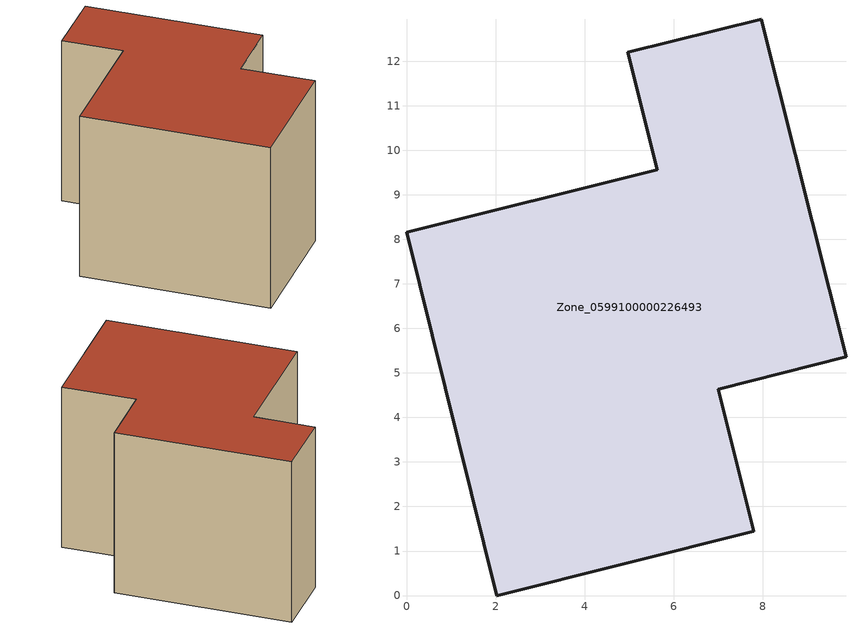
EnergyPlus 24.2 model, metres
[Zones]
Zone_0599100000226493
 floor ground (C_G): 5.63,9.57 4.97,12.2 7.97,12.94 9.87,5.37 7,4.64 7.8,1.45 2.03,0 0,8.16 z0
 wall outside (C_F): 2.03,0 7.8,1.45 7,4.64 9.87,5.37 7.97,12.94 4.97,12.2 5.63,9.57 0,8.16 2.03,0 z0:7.7
 roof outside (C_R): 5.63,9.57 0,8.16 2.03,0 7.8,1.45 7,4.64 9.87,5.37 7.97,12.94 4.97,12.2 z7.7
[BUILDING]
Pand.0599100000226493: North Axis=0; Terrain=City; Loads Convergence Tolerance Value=0.04; Temperature Convergence Tolerance Value=0.4; Solar Distribution=FullExterior; Maximum Number of Warmup Days=25; Minimum Number of Warmup Days=1
[Site:Location]
Rotterdam.The.Hague.AP_ZH_NLD Design_Conditions: Latitude=51.96; Longitude=4.45; Time Zone=1; Elevation=-4.5
[SITE:GROUNDTEMPERATURE:BUILDINGSURFACE]
18, 18, 18, 18, 18, 18, 18, 18, 18, 18, 18, 18
[MATERIAL] Thermal Absorptance=0.9; Solar Absorptance=0.7; Visible Absorptance=0.7
Name | Roughness | Thickness | Conductivity | Density | Specific Heat
G.TC.1975-1991 | MediumSmooth | 0.15 | 0.288461 | 540 | 1210
F.TC.1975-1991 | Rough | 0.3 | 0.230769 | 1920 | 840
R.TC.1975-1991 | MediumRough | 0.2 | 0.153846 | 1500 | 1000
[CONSTRUCTION]
C_G: G.TC.1975-1991
C_F: F.TC.1975-1991
C_R: R.TC.1975-1991
[ZONE]
Zone_0599100000226493: Type=1; Multiplier=1; Ceiling Height=Autocalculate; Volume=Autocalculate; Floor Area=autocalculate; Part of Total Floor Area=Yes
[ZONEINFILTRATION:DESIGNFLOWRATE]
Infil_Zone_0599100000226493: Zone or ZoneList or Space or SpaceList=Zone_0599100000226493; Schedule=AlwaysOn; Design Flow Rate Calculation Method=Flow/Area; Flow Rate per Floor Area=0.003; Constant Term Coefficient=1; Temperature Term Coefficient=0; Velocity Term Coefficient=0; Velocity Squared Term Coefficient=0
[HVACTEMPLATE:ZONE:IDEALLOADSAIRSYSTEM]
Zone_0599100000226493: Maximum Heating Supply Air Temperature=50; Minimum Cooling Supply Air Temperature=13; Maximum Heating Supply Air Humidity Ratio=0.0156; Minimum Cooling Supply Air Humidity Ratio=0.0077; Heating Limit=NoLimit; Cooling Limit=NoLimit; Dehumidification Control Type=ConstantSensibleHeatRatio; Cooling Sensible Heat Ratio=0.7; Dehumidification Setpoint=60; Humidification Control Type=None; Humidification Setpoint=30; Outdoor Air Method=None; Outdoor Air Flow Rate per Person=0.00944; Outdoor Air Flow Rate per Zone Floor Area=0; Outdoor Air Flow Rate per Zone=0; Demand Controlled Ventilation Type=None; Outdoor Air Economizer Type=NoEconomizer; Heat Recovery Type=None; Sensible Heat Recovery Effectiveness=0.7; Latent Heat Recovery Effectiveness=0.65
[ZONECONTROL:THERMOSTAT]
ThermostatControl_Zone_0599100000226493: Zone or ZoneList=Zone_0599100000226493; Control Type Schedule=DualSetpointControlType; Control 1=Thermostat_Zone_0599100000226493; Temperature Difference Between Cutout And Setpoint=0
[THERMOSTATSETPOINT:DUALSETPOINT]
Thermostat_Zone_0599100000226493: Heating Setpoint Temperature Schedule=HeatingSetpoint_Zone_0599100000226493; Cooling Setpoint Temperature Schedule=CoolingSetpoint_Zone_0599100000226493
[SCHEDULE:COMPACT]
HeatingSetpoint_Zone_0599100000226493: Through: 12/31, For: AllDays, Until: 24:00, 21
CoolingSetpoint_Zone_0599100000226493: Through: 12/31, For: AllDays, Until: 24:00, 24
DualSetpointControlType: Through: 12/31, For: AllDays, Until: 24:00, 4
AlwaysOn: Through: 12/31, For: AllDays, Until: 24:00, 1
